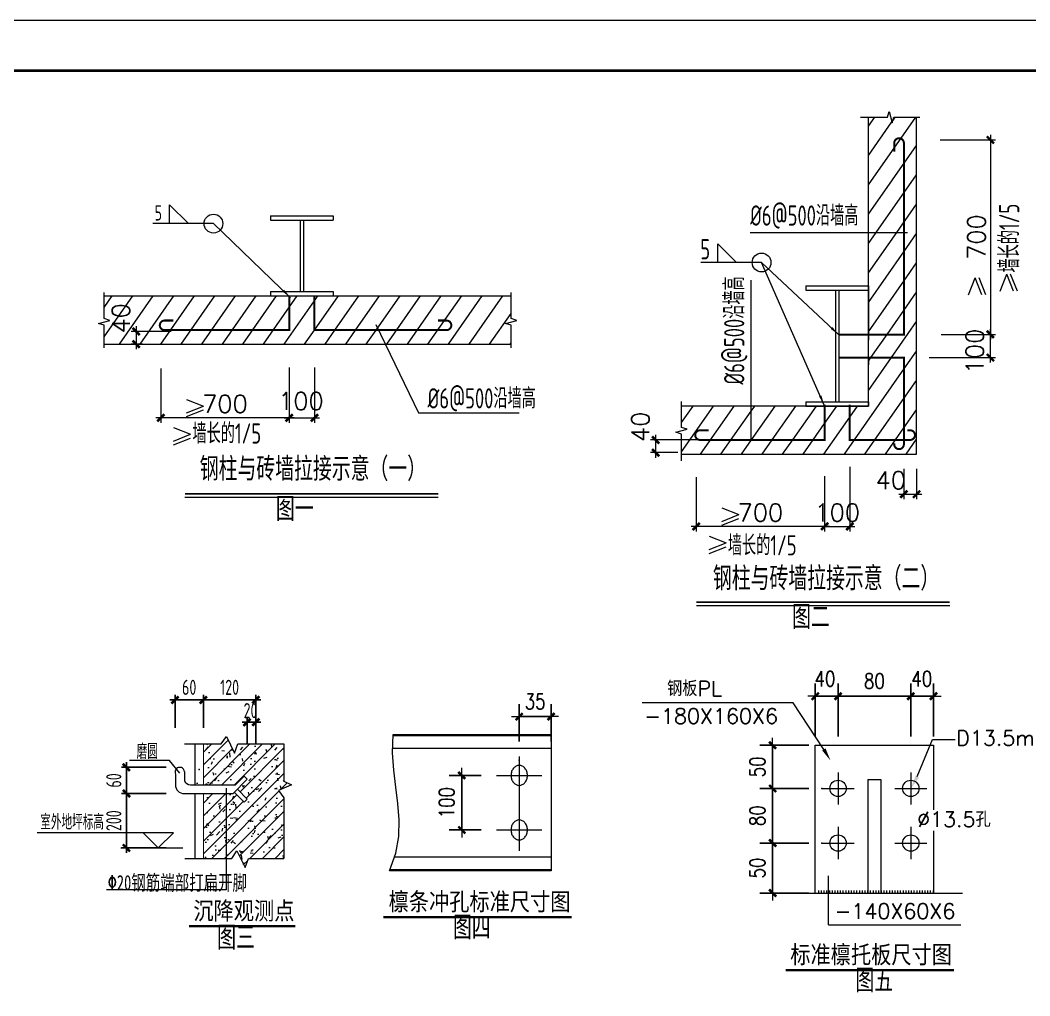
# Model space of a CAD drawing. Header units: millimetres. Extents: x 19781 to 898973, y -947928 to -267362.
# Drawn here: x 142373 to 162350, y -286666 to -267362 of the extents above; entities that cross this region are included whole.
import ezdxf
from ezdxf.enums import TextEntityAlignment as Align

# ---------------------------------------------------------------- set-up
doc = ezdxf.new("R2010")
doc.units = ezdxf.units.MM
doc.header["$LTSCALE"] = 100
doc.header["$PDSIZE"] = -5
doc.layers.get('0').update_dxf_attribs({"lineweight": 18})
for name, color, linetype, lineweight in [('25', 3, 'Continuous', 18), ('BORDER', 7, 'Continuous', 18), ('DIM', 3, 'Continuous', 18), ('HATCH', 254, 'Continuous', 18), ('JC', 7, 'Continuous', 18), ('PUB_DIM', 3, 'Continuous', 18), ('PUB_TEXT', 7, 'Continuous', 18), ('TEXT', 7, 'Continuous', 18), ('THICK', 6, 'Continuous', 18), ('THIN', 7, 'Continuous', 18), ('文字', 3, 'Continuous', 20), ('沉降观测-室外', 9, 'Continuous', 18)]:
    doc.layers.add(name, color=color, linetype=linetype, lineweight=lineweight)
doc.styles.add('10', font='txt.shx', dxfattribs={"width": 0.7, "bigfont": 'hztxt.shx'})
doc.styles.add('dim_font', font='simplex.shx', dxfattribs={"width": 0.8, "bigfont": 'gbcbig.shx'})
doc.styles.add('TSSD_Dimension', font='txt.shx', dxfattribs={"bigfont": 'hztxt.shx'})
doc.styles.add('TSSD_Norm', font='tssdeng.shx', dxfattribs={"bigfont": 'hztxt.shx'})
doc.styles.add('TSSD_REIN', font='tssdeng.shx', dxfattribs={"width": 0.7, "bigfont": 'hztxt.shx'})
doc.dimstyles.new('dimn', dxfattribs={"dimtxt": 300, "dimasz": 1, "dimexe": 250, "dimexo": 300, "dimgap": 150, "dimtad": 1, "dimdec": 0, "dimzin": 0, "dimdsep": 46, "dimtxsty": 'dim_font', "dimblk": '_CAXARROW', "dimcen": 1, "dimdle": 2, "dimclrt": 7, "dimadec": 1, "dimazin": 0, "dimtfac": 1, "dimtdec": 0, "dimtix": 1, "dimtmove": 2, "dimatfit": 3, "dimfxl": 1, "dimtolj": 1, "dimtzin": 0, "dimarcsym": 0})
doc.dimstyles.new('TSSD_100_100', dxfattribs={"dimtxt": 300, "dimasz": 100, "dimexe": 100, "dimexo": 250, "dimgap": 100, "dimtad": 1, "dimdec": 0, "dimzin": 0, "dimdsep": 46, "dimtxsty": 'TSSD_REIN', "dimblk": 'ARCHTICK', "dimcen": 0, "dimdle": 100, "dimclrt": 7, "dimadec": 0, "dimazin": 0, "dimtfac": 1, "dimtdec": 0, "dimtix": 1, "dimtmove": 2, "dimatfit": 3, "dimfxl": 1, "dimtolj": 1, "dimtzin": 0, "dimarcsym": 0})
pattern_1 = [(55, (0, 0), (-273.051, 191.192), [])]

# ---------------------------------------------------------------- blocks, each defined once
blk = doc.blocks.new('_DIMX')
blk.add_line((-150, 0), (150, 0))
blk.add_lwpolyline([(-70, -70, 50, 50, 0), (70, 70, 50, 50, 0)], format="xyseb")
blk = doc.blocks.new('*X1839')
at = {"layer": 'PUB_DIM', "color": 0, "lineweight": -2, "transparency": 16777216}
for p, q in [((151497, -282304), (150861, -282304)), ((151111, -283383), (151111, -282305)), ((151497, -283384), (150861, -283384))]:
    blk.add_line(p, q, dxfattribs=at)
for p, rotation in [((151111, -282304), 90), ((151111, -283384), 270)]:
    blk.add_blockref('_DIMX', p, dxfattribs=dict(at, rotation=rotation))
at = {"layer": 'PUB_DIM', "color": 7, "transparency": 16777216, "insert": (150811, -282844), "char_height": 300, "width": 1748.57, "attachment_point": 5, "rotation": 90, "style": 'dim_font'}
blk.add_mtext('100', dxfattribs=at)
blk = doc.blocks.new('_CAXARROW')
blk.add_hatch(color=0).paths.add_polyline_path([(0, 0), (-1, 0.125), (-1, -0.125)], flags=0)
blk = doc.blocks.new('*X1840')
at = {"layer": 'PUB_DIM', "color": 0, "lineweight": -2, "transparency": 16777216}
for p, q in [((152247, -281634), (152247, -280892)), ((152877, -281634), (152877, -280892)), ((152246, -281142), (152245, -281142)), ((152247, -281142), (152877, -281142)), ((152878, -281142), (152879, -281142))]:
    blk.add_line(p, q, dxfattribs=at)
blk.add_blockref('_DIMX', (152247, -281142), dxfattribs=at)
at = {"layer": 'PUB_DIM', "color": 0, "lineweight": -2, "transparency": 16777216, "rotation": 180}
blk.add_blockref('_DIMX', (152877, -281142), dxfattribs=at)
at = {"layer": 'PUB_DIM', "color": 7, "transparency": 16777216, "insert": (152562, -280842), "char_height": 300, "width": 1165.71, "attachment_point": 5, "style": 'dim_font'}
blk.add_mtext('35', dxfattribs=at)
blk = doc.blocks.new('*X1841')
at = {"layer": 'PUB_DIM', "color": 0, "lineweight": -2, "transparency": 16777216}
for p, q in [((159995, -281532), (159995, -280488)), ((160445, -281532), (160445, -280488)), ((159996, -280738), (160444, -280738))]:
    blk.add_line(p, q, dxfattribs=at)
at = {"layer": 'PUB_DIM', "color": 0, "lineweight": -2, "transparency": 16777216, "rotation": 180}
blk.add_blockref('_DIMX', (159995, -280738), dxfattribs=at)
at = {"layer": 'PUB_DIM', "color": 0, "lineweight": -2, "transparency": 16777216}
blk.add_blockref('_DIMX', (160445, -280738), dxfattribs=at)
at = {"layer": 'PUB_DIM', "color": 7, "transparency": 16777216, "insert": (160213, -280393), "char_height": 300, "width": 1165.71, "attachment_point": 5, "style": 'dim_font'}
blk.add_mtext('40', dxfattribs=at)
blk = doc.blocks.new('*X1842')
at = {"layer": 'PUB_DIM', "color": 0, "lineweight": -2, "transparency": 16777216}
for p, q in [((158555, -281532), (158555, -280488)), ((159995, -281532), (159995, -280488)), ((158556, -280738), (159994, -280738))]:
    blk.add_line(p, q, dxfattribs=at)
at = {"layer": 'PUB_DIM', "color": 0, "lineweight": -2, "transparency": 16777216, "rotation": 180}
blk.add_blockref('_DIMX', (158555, -280738), dxfattribs=at)
at = {"layer": 'PUB_DIM', "color": 0, "lineweight": -2, "transparency": 16777216}
blk.add_blockref('_DIMX', (159995, -280738), dxfattribs=at)
at = {"layer": 'PUB_DIM', "color": 7, "transparency": 16777216, "insert": (159275, -280438), "char_height": 300, "width": 1165.71, "attachment_point": 5, "style": 'dim_font'}
blk.add_mtext('80', dxfattribs=at)
blk = doc.blocks.new('*X1843')
at = {"layer": 'PUB_DIM', "color": 0, "lineweight": -2, "transparency": 16777216}
for p, q in [((158105, -281532), (158105, -280488)), ((158555, -281532), (158555, -280488)), ((158106, -280738), (158554, -280738))]:
    blk.add_line(p, q, dxfattribs=at)
at = {"layer": 'PUB_DIM', "color": 0, "lineweight": -2, "transparency": 16777216, "rotation": 180}
blk.add_blockref('_DIMX', (158105, -280738), dxfattribs=at)
at = {"layer": 'PUB_DIM', "color": 0, "lineweight": -2, "transparency": 16777216}
blk.add_blockref('_DIMX', (158555, -280738), dxfattribs=at)
at = {"layer": 'PUB_DIM', "color": 7, "transparency": 16777216, "insert": (158297, -280393), "char_height": 300, "width": 1165.71, "attachment_point": 5, "style": 'dim_font'}
blk.add_mtext('40', dxfattribs=at)
blk = doc.blocks.new('*X1844')
at = {"layer": 'PUB_DIM', "color": 0, "lineweight": -2, "transparency": 16777216}
for p, q in [((157979, -283643), (157011, -283643)), ((157261, -284632), (157261, -283644)), ((157979, -284633), (157011, -284633))]:
    blk.add_line(p, q, dxfattribs=at)
for p, rotation in [((157261, -283643), 90), ((157261, -284633), 270)]:
    blk.add_blockref('_DIMX', p, dxfattribs=dict(at, rotation=rotation))
at = {"layer": 'PUB_DIM', "color": 7, "transparency": 16777216, "insert": (156961, -284138), "char_height": 300, "width": 1165.71, "attachment_point": 5, "rotation": 90, "style": 'dim_font'}
blk.add_mtext('50', dxfattribs=at)
blk = doc.blocks.new('*X1845')
at = {"layer": 'PUB_DIM', "color": 0, "lineweight": -2, "transparency": 16777216}
for p, q in [((157979, -282563), (157011, -282563)), ((157261, -283642), (157261, -282564)), ((157979, -283643), (157011, -283643))]:
    blk.add_line(p, q, dxfattribs=at)
for p, rotation in [((157261, -282563), 90), ((157261, -283643), 270)]:
    blk.add_blockref('_DIMX', p, dxfattribs=dict(at, rotation=rotation))
at = {"layer": 'PUB_DIM', "color": 7, "transparency": 16777216, "insert": (156961, -283103), "char_height": 300, "width": 1165.71, "attachment_point": 5, "rotation": 90, "style": 'dim_font'}
blk.add_mtext('80', dxfattribs=at)
blk = doc.blocks.new('*X1846')
at = {"layer": 'PUB_DIM', "color": 0, "lineweight": -2, "transparency": 16777216}
for p, q in [((157979, -281709), (157011, -281709)), ((157261, -282562), (157261, -281710)), ((157979, -282563), (157011, -282563))]:
    blk.add_line(p, q, dxfattribs=at)
for p, rotation in [((157261, -281709), 90), ((157261, -282563), 270)]:
    blk.add_blockref('_DIMX', p, dxfattribs=dict(at, rotation=rotation))
at = {"layer": 'PUB_DIM', "color": 7, "transparency": 16777216, "insert": (156961, -282136), "char_height": 300, "width": 1165.71, "attachment_point": 5, "rotation": 90, "style": 'dim_font'}
blk.add_mtext('50', dxfattribs=at)
blk = doc.blocks.new('_ArchTick_0')
at = {"color": 0, "linetype": 'ByBlock'}
blk.add_lwpolyline([(-0.71, -0.71, 0.5, 0.5, 0), (0.71, 0.71, 0.5, 0.5, 0)], format="xyseb", dxfattribs=at)
blk = doc.blocks.new('*X1848')
at = {"layer": 'DIM', "color": 0, "lineweight": -2, "ltscale": 100, "transparency": 16777216}
for p, q in [((1432, 2246), (642, 2246)), ((742, 2346), (742, 1894)), ((869, 1994), (642, 1994))]:
    blk.add_line(p, q, dxfattribs=at)
at = {"layer": 'DIM', "color": 0, "lineweight": -2, "ltscale": 100, "transparency": 16777216, "xscale": 100, "yscale": 100, "zscale": 100}
for p, rotation in [((742, 2246), 90), ((742, 1994), 270)]:
    blk.add_blockref('_ArchTick_0', p, dxfattribs=dict(at, rotation=rotation))
at = {"layer": 'DIM', "color": 7, "ltscale": 100, "transparency": 16777216, "insert": (440, 2505), "char_height": 350, "width": 1700, "attachment_point": 5, "rotation": 90, "style": 'TSSD_Dimension'}
blk.add_mtext('40', dxfattribs=at)
blk = doc.blocks.new('_ARCHTICK')
at = {"color": 0, "linetype": 'ByBlock', "const_width": 0.5}
blk.add_lwpolyline([(-0.5, -0.5), (0.5, 0.5)], dxfattribs=at)
blk = doc.blocks.new('*X1849')
at = {"layer": '文字', "color": 0, "lineweight": -2, "ltscale": 100, "transparency": 16777216}
for p, q in [((1230, 1511), (1230, 434)), ((3771, 1529), (3771, 434)), ((3871, 534), (1130, 534))]:
    blk.add_line(p, q, dxfattribs=at)
at = {"layer": '文字', "color": 0, "lineweight": -2, "ltscale": 100, "transparency": 16777216, "xscale": 100, "yscale": 100, "zscale": 100, "rotation": 180}
blk.add_blockref('_ArchTick_0', (1230, 534), dxfattribs=at)
at = {"layer": '文字', "color": 0, "lineweight": -2, "ltscale": 100, "transparency": 16777216, "xscale": 100, "yscale": 100, "zscale": 100}
blk.add_blockref('_ArchTick_0', (3771, 534), dxfattribs=at)
at = {"layer": '文字', "color": 7, "ltscale": 100, "transparency": 16777216, "insert": (2500, 809), "char_height": 350, "width": 2700, "attachment_point": 5, "style": 'TSSD_Dimension'}
blk.add_mtext('700', dxfattribs=at)
blk = doc.blocks.new('*X1850')
at = {"layer": '文字', "color": 0, "lineweight": -2, "ltscale": 100, "transparency": 16777216}
for p, q in [((3771, 1529), (3771, 434)), ((4270, 1529), (4270, 434)), ((3671, 534), (4370, 534))]:
    blk.add_line(p, q, dxfattribs=at)
at = {"layer": '文字', "color": 0, "lineweight": -2, "ltscale": 100, "transparency": 16777216, "xscale": 100, "yscale": 100, "zscale": 100, "rotation": 180}
blk.add_blockref('_ArchTick_0', (3771, 534), dxfattribs=at)
at = {"layer": '文字', "color": 0, "lineweight": -2, "ltscale": 100, "transparency": 16777216, "xscale": 100, "yscale": 100, "zscale": 100}
blk.add_blockref('_ArchTick_0', (4270, 534), dxfattribs=at)
at = {"layer": '文字', "color": 7, "ltscale": 100, "transparency": 16777216, "insert": (4004, 865), "char_height": 350, "width": 2550, "attachment_point": 5, "style": 'TSSD_Dimension'}
blk.add_mtext('100', dxfattribs=at)
blk = doc.blocks.new('*X1851')
at = {"layer": 'JC', "linetype": 'Continuous'}
blk.add_hatch(color=0, dxfattribs=at).paths.add_polyline_path([(1527, -1465), (1366, -1345), (1400, -1309)], flags=0)
at = {"layer": 'JC', "color": 0, "linetype": 'Continuous'}
blk.add_line((1527, -1465), (0, 0), dxfattribs=at)
at = {"layer": 'JC', "color": 7}
blk.add_line((0, 0), (0, 0), dxfattribs=at)
blk = doc.blocks.new('*X1853')
at = {"layer": 'DIM', "color": 0, "lineweight": -2, "ltscale": 100, "transparency": 16777216}
for p, q in [((6066, 8221), (7162, 8221)), ((7062, 8321), (7062, 4271)), ((6085, 4371), (7162, 4371))]:
    blk.add_line(p, q, dxfattribs=at)
at = {"layer": 'DIM', "color": 0, "lineweight": -2, "ltscale": 100, "transparency": 16777216, "xscale": 100, "yscale": 100, "zscale": 100}
for p, rotation in [((7062, 8221), 90), ((7062, 4371), 270)]:
    blk.add_blockref('_ArchTick_0', p, dxfattribs=dict(at, rotation=rotation))
at = {"layer": 'DIM', "color": 7, "ltscale": 100, "transparency": 16777216, "insert": (6787, 6296), "char_height": 350, "width": 2700, "attachment_point": 5, "rotation": 90, "style": 'TSSD_Dimension'}
blk.add_mtext('700', dxfattribs=at)
blk = doc.blocks.new('*X1854')
at = {"layer": 'DIM', "color": 0, "lineweight": -2, "ltscale": 100, "transparency": 16777216}
for p, q in [((5350, 1707), (5350, 1108)), ((5602, 1707), (5602, 1108)), ((5250, 1208), (5702, 1208))]:
    blk.add_line(p, q, dxfattribs=at)
at = {"layer": 'DIM', "color": 0, "lineweight": -2, "ltscale": 100, "transparency": 16777216, "xscale": 100, "yscale": 100, "zscale": 100, "rotation": 180}
blk.add_blockref('_ArchTick_0', (5350, 1208), dxfattribs=at)
at = {"layer": 'DIM', "color": 0, "lineweight": -2, "ltscale": 100, "transparency": 16777216, "xscale": 100, "yscale": 100, "zscale": 100}
blk.add_blockref('_ArchTick_0', (5602, 1208), dxfattribs=at)
at = {"layer": 'DIM', "color": 7, "ltscale": 100, "transparency": 16777216, "insert": (5091, 1485), "char_height": 350, "width": 1700, "attachment_point": 5, "style": 'TSSD_Dimension'}
blk.add_mtext('40', dxfattribs=at)
blk = doc.blocks.new('*X1855')
at = {"layer": 'DIM', "color": 0, "lineweight": -2, "ltscale": 100, "transparency": 16777216}
for p, q in [((1442, 2282), (336, 2282)), ((436, 2382), (436, 1930)), ((879, 2030), (336, 2030))]:
    blk.add_line(p, q, dxfattribs=at)
at = {"layer": 'DIM', "color": 0, "lineweight": -2, "ltscale": 100, "transparency": 16777216, "xscale": 100, "yscale": 100, "zscale": 100}
for p, rotation in [((436, 2282), 90), ((436, 2030), 270)]:
    blk.add_blockref('_ArchTick_0', p, dxfattribs=dict(at, rotation=rotation))
at = {"layer": 'DIM', "color": 7, "ltscale": 100, "transparency": 16777216, "insert": (135, 2541), "char_height": 350, "width": 1700, "attachment_point": 5, "rotation": 90, "style": 'TSSD_Dimension'}
blk.add_mtext('40', dxfattribs=at)
blk = doc.blocks.new('*X1856')
at = {"layer": '文字', "color": 0, "lineweight": -2, "ltscale": 100, "transparency": 16777216}
for p, q in [((1240, 1547), (1240, 470)), ((3781, 1565), (3781, 470)), ((3881, 570), (1140, 570))]:
    blk.add_line(p, q, dxfattribs=at)
at = {"layer": '文字', "color": 0, "lineweight": -2, "ltscale": 100, "transparency": 16777216, "xscale": 100, "yscale": 100, "zscale": 100, "rotation": 180}
blk.add_blockref('_ArchTick_0', (1240, 570), dxfattribs=at)
at = {"layer": '文字', "color": 0, "lineweight": -2, "ltscale": 100, "transparency": 16777216, "xscale": 100, "yscale": 100, "zscale": 100}
blk.add_blockref('_ArchTick_0', (3781, 570), dxfattribs=at)
at = {"layer": '文字', "color": 7, "ltscale": 100, "transparency": 16777216, "insert": (2510, 845), "char_height": 350, "width": 2700, "attachment_point": 5, "style": 'TSSD_Dimension'}
blk.add_mtext('700', dxfattribs=at)
blk = doc.blocks.new('*X1857')
at = {"layer": 'DIM', "color": 0, "lineweight": -2, "ltscale": 100, "transparency": 16777216}
for p, q in [((4280, 1749), (4280, 470)), ((3781, 1255), (3781, 470)), ((3781, 570), (3681, 570)), ((3781, 570), (4280, 570)), ((4280, 570), (4380, 570))]:
    blk.add_line(p, q, dxfattribs=at)
at = {"layer": 'DIM', "color": 0, "lineweight": -2, "ltscale": 100, "transparency": 16777216, "xscale": 100, "yscale": 100, "zscale": 100}
blk.add_blockref('_ArchTick_0', (3781, 570), dxfattribs=at)
at = {"layer": 'DIM', "color": 0, "lineweight": -2, "ltscale": 100, "transparency": 16777216, "xscale": 100, "yscale": 100, "zscale": 100, "rotation": 180}
blk.add_blockref('_ArchTick_0', (4280, 570), dxfattribs=at)
at = {"layer": 'DIM', "color": 7, "ltscale": 100, "transparency": 16777216, "insert": (4031, 845), "char_height": 350, "width": 2550, "attachment_point": 5, "style": 'TSSD_Dimension'}
blk.add_mtext('100', dxfattribs=at)
blk = doc.blocks.new('*X1858')
at = {"layer": 'DIM', "color": 0, "lineweight": -2, "ltscale": 100, "transparency": 16777216}
for p, q in [((7062, 3812), (7062, 4471)), ((6395, 4371), (7162, 4371)), ((5852, 3912), (7162, 3912))]:
    blk.add_line(p, q, dxfattribs=at)
at = {"layer": 'DIM', "color": 0, "lineweight": -2, "ltscale": 100, "transparency": 16777216, "xscale": 100, "yscale": 100, "zscale": 100}
for p, rotation in [((7062, 4371), 90), ((7062, 3912), 270)]:
    blk.add_blockref('_ArchTick_0', p, dxfattribs=dict(at, rotation=rotation))
at = {"layer": 'DIM', "color": 7, "ltscale": 100, "transparency": 16777216, "insert": (6752, 4034), "char_height": 350, "width": 2550, "attachment_point": 5, "rotation": 90, "style": 'TSSD_Dimension'}
blk.add_mtext('100', dxfattribs=at)
blk = doc.blocks.new('*X1859')
at = {"layer": 'JC', "linetype": 'Continuous'}
blk.add_hatch(color=0, dxfattribs=at).paths.add_polyline_path([(1529, -1431), (1366, -1313), (1400, -1276)], flags=0)
at = {"layer": 'JC', "color": 0, "linetype": 'Continuous'}
blk.add_line((1529, -1431), (0, 0), dxfattribs=at)
at = {"layer": 'JC', "color": 7}
blk.add_line((0, 0), (0, 0), dxfattribs=at)
blk = doc.blocks.new('*X1860')
at = {"layer": 'JC', "linetype": 'Continuous'}
blk.add_hatch(color=0, dxfattribs=at).paths.add_polyline_path([(1241, -2824), (1138, -2651), (1184, -2631)], flags=0)
at = {"layer": 'JC', "color": 0, "linetype": 'Continuous'}
blk.add_line((1241, -2824), (0, 0), dxfattribs=at)
at = {"layer": 'JC', "color": 7}
blk.add_line((0, 0), (0, 0), dxfattribs=at)
blk = doc.blocks.new('*X1861')
at = {"layer": 'DIM', "color": 0, "lineweight": -2, "ltscale": 100, "transparency": 16777216}
for p, q in [((145898, -280812), (147135, -280812)), ((145998, -281365), (145998, -280712)), ((147035, -281365), (147035, -280712))]:
    blk.add_line(p, q, dxfattribs=at)
at = {"layer": 'DIM', "color": 0, "lineweight": -2, "ltscale": 100, "transparency": 16777216, "xscale": 100, "yscale": 100, "zscale": 100, "rotation": 180}
blk.add_blockref('_ArchTick_0', (145998, -280812), dxfattribs=at)
at = {"layer": 'DIM', "color": 0, "lineweight": -2, "ltscale": 100, "transparency": 16777216, "xscale": 100, "yscale": 100, "zscale": 100}
blk.add_blockref('_ArchTick_0', (147035, -280812), dxfattribs=at)
at = {"layer": 'DIM', "color": 7, "ltscale": 100, "transparency": 16777216, "insert": (146516, -280562), "char_height": 300, "width": 1530, "attachment_point": 5, "style": 'TSSD_REIN'}
blk.add_mtext('120', dxfattribs=at)
blk = doc.blocks.new('*X1862')
at = {"layer": 'DIM', "color": 0, "lineweight": -2, "ltscale": 100, "transparency": 16777216}
for p, q in [((145262, -282663), (144375, -282663)), ((144475, -283839), (144475, -282563)), ((145262, -283739), (144375, -283739))]:
    blk.add_line(p, q, dxfattribs=at)
at = {"layer": 'DIM', "color": 0, "lineweight": -2, "ltscale": 100, "transparency": 16777216, "xscale": 100, "yscale": 100, "zscale": 100}
for p, rotation in [((144475, -282663), 90), ((144475, -283739), 270)]:
    blk.add_blockref('_ArchTick_0', p, dxfattribs=dict(at, rotation=rotation))
at = {"layer": 'DIM', "color": 7, "ltscale": 100, "transparency": 16777216, "insert": (144225, -283201), "char_height": 300, "width": 1620, "attachment_point": 5, "rotation": 90, "style": 'TSSD_REIN'}
blk.add_mtext('200', dxfattribs=at)
blk = doc.blocks.new('*X1863')
at = {"layer": 'DIM', "color": 0, "lineweight": -2, "ltscale": 100, "transparency": 16777216}
for p, q in [((144475, -282763), (144475, -282045)), ((145262, -282145), (144375, -282145)), ((145262, -282663), (144375, -282663))]:
    blk.add_line(p, q, dxfattribs=at)
at = {"layer": 'DIM', "color": 0, "lineweight": -2, "ltscale": 100, "transparency": 16777216, "xscale": 100, "yscale": 100, "zscale": 100}
for p, rotation in [((144475, -282145), 90), ((144475, -282663), 270)]:
    blk.add_blockref('_ArchTick_0', p, dxfattribs=dict(at, rotation=rotation))
at = {"layer": 'DIM', "color": 7, "ltscale": 100, "transparency": 16777216, "insert": (144225, -282404), "char_height": 300, "width": 990, "attachment_point": 5, "rotation": 90, "style": 'TSSD_REIN'}
blk.add_mtext('60', dxfattribs=at)
blk = doc.blocks.new('*X1864')
at = {"layer": 'DIM', "color": 0, "lineweight": -2, "ltscale": 100, "transparency": 16777216}
for p, q in [((146862, -281253), (146762, -281253)), ((146862, -281675), (146862, -281153)), ((146862, -281253), (147035, -281253)), ((147035, -281675), (147035, -281153)), ((147035, -281253), (147135, -281253))]:
    blk.add_line(p, q, dxfattribs=at)
at = {"layer": 'DIM', "color": 0, "lineweight": -2, "ltscale": 100, "transparency": 16777216, "xscale": 100, "yscale": 100, "zscale": 100}
blk.add_blockref('_ArchTick_0', (146862, -281253), dxfattribs=at)
at = {"layer": 'DIM', "color": 0, "lineweight": -2, "ltscale": 100, "transparency": 16777216, "xscale": 100, "yscale": 100, "zscale": 100, "rotation": 180}
blk.add_blockref('_ArchTick_0', (147035, -281253), dxfattribs=at)
at = {"layer": 'DIM', "color": 7, "ltscale": 100, "transparency": 16777216, "insert": (146930, -281023), "char_height": 300, "width": 1020, "attachment_point": 5, "style": 'TSSD_REIN'}
blk.add_mtext('20', dxfattribs=at)
blk = doc.blocks.new('*X1865')
at = {"layer": 'DIM', "color": 0, "lineweight": -2, "ltscale": 100, "transparency": 16777216}
for p, q in [((145337, -280812), (146098, -280812)), ((145437, -281365), (145437, -280712)), ((145998, -281365), (145998, -280712))]:
    blk.add_line(p, q, dxfattribs=at)
at = {"layer": 'DIM', "color": 0, "lineweight": -2, "ltscale": 100, "transparency": 16777216, "xscale": 100, "yscale": 100, "zscale": 100, "rotation": 180}
blk.add_blockref('_ArchTick_0', (145437, -280812), dxfattribs=at)
at = {"layer": 'DIM', "color": 0, "lineweight": -2, "ltscale": 100, "transparency": 16777216, "xscale": 100, "yscale": 100, "zscale": 100}
blk.add_blockref('_ArchTick_0', (145998, -280812), dxfattribs=at)
at = {"layer": 'DIM', "color": 7, "ltscale": 100, "transparency": 16777216, "insert": (145717, -280562), "char_height": 300, "width": 990, "attachment_point": 5, "style": 'TSSD_REIN'}
blk.add_mtext('60', dxfattribs=at)
blk = doc.blocks.new('A$C2A197A0C')
at = {"layer": 'HATCH', "ltscale": 100}
h = blk.add_hatch(dxfattribs=at)
h.set_pattern_fill('METAL', color=256, style=0, pattern_type=0)
h.set_pattern_definition(pattern_1)
h.paths.add_polyline_path([(3401.4, 2947), (110, 2947), (110, 2498.1), (220, 2463.1), (0, 2403.1), (110, 2368.1), (110, 1993.6), (5674.7, 1993.6), (5541.6, 2271.1), (4269.6, 2271.1), (4269.6, 2947)], flags=0)
h = blk.add_hatch(dxfattribs=at)
h.set_pattern_fill('METAL', color=256, style=0, pattern_type=0)
h.set_pattern_definition(pattern_1)
h.paths.add_polyline_path([(8164, 2947), (4269.6, 2947), (4269.6, 2271.1), (5541.6, 2271.1), (5674.7, 1993.6), (8164, 1993.6), (8164, 2368.1), (8054, 2403.1), (8274, 2463.1), (8164, 2498.1)], flags=0)
at = {"layer": '25'}
for p, q in [((3401.4, 4535.1), (4641.4, 4535.1)), ((3401.4, 4535.1), (3401.4, 4448.3)), ((3401.4, 4448.3), (4641.4, 4448.3)), ((3987.3, 4448.3), (3987.3, 3033.8)), ((4055.5, 4448.3), (4055.5, 3033.8)), ((4641.4, 4535.1), (4641.4, 4448.3)), ((3401.4, 3033.8), (4641.4, 3033.8)), ((3401.4, 3033.8), (3401.4, 2947)), ((4641.4, 3033.8), (4641.4, 2947)), ((3401.4, 2947), (4641.4, 2947))]:
    blk.add_line(p, q, dxfattribs=at)
at = {"layer": 'DIM'}
blk.add_line((1484, 75.8), (1820.7, 209), dxfattribs=at)
at = {"layer": 'JC'}
for p, q in [((1776, 4378.1), (1404, 4750.1)), ((1404, 4378.1), (1404, 4750.1)), ((2272.1, 4378.1), (1069.1, 4378.1)), ((110, 2947), (8164, 2947)), ((5488.5, 2381.8), (6327.7, 632)), ((110, 1993.6), (8164, 1993.6)), ((1736.1, 900.1), (2072.8, 766.9)), ((1736.1, 633.8), (2072.8, 766.9)), ((1736.1, 558), (2072.8, 691.1)), ((6327.7, 632), (8320, 632)), ((1484, 342.1), (1820.7, 209)), ((1484, 0), (1820.7, 133.2))]:
    blk.add_line(p, q, dxfattribs=at)
for points in [[(3771, 2949.1, 40, 40, 0), (3771, 2271.1, 40, 40, 0), (1305.2, 2271.1, 40, 40, -1), (1305.2, 2461.3, 40, 40, 0), (1475.8, 2461.3, 40, 40, 0)], [(4269.6, 2947, 40, 40, 0), (4269.6, 2271.1, 40, 40, 0), (6884.2, 2271.1, 40, 40, 1), (6884.2, 2461.3, 40, 40, 0), (6713.7, 2461.3, 40, 40, 0)]]:
    blk.add_lwpolyline(points, format="xyseb", dxfattribs=at)
blk.add_circle((2272.1, 4378.1), 186, dxfattribs=at)
at = {"layer": 'TEXT'}
for points in [[(110, 1923.1), (110, 2368.1), (0, 2403.1), (220, 2463.1), (110, 2498.1), (110, 3012.9)], [(8164, 1923.1), (8164, 2368.1), (8054, 2403.1), (8274, 2463.1), (8164, 2498.1), (8164, 3012.9)]]:
    blk.add_lwpolyline(points, dxfattribs=at)
at = {"layer": 'JC'}
blk.add_blockref('*X1851', (2272.1, 4378.1), dxfattribs=at)
at = {"layer": '文字', "style": 'TSSD_REIN', "width": 0.7}
blk.add_text('5', height=300, dxfattribs=at).set_placement((1254, 4440.1), align=Align.RIGHT)
for s, p in [('%%C6@500沿墙高', (6511, 720.6)), ('墙长的1/5', (1856.1, 25.4))]:
    blk.add_text(s, height=400, dxfattribs=at).set_placement(p)
at = {"layer": 'DIM'}
dim = blk.add_linear_dim(base=(741.7, 1993.6), p1=(1682.2, 2245.8), p2=(1118.6, 1993.6), angle=90, text='40', dimstyle='TSSD_100_100', override={"dimsah": 1}, dxfattribs=at)
dim.commit()
dim.dimension.update_dxf_attribs({"geometry": '*X1848', "text_midpoint": (440.2, 2504.8), "dimtype": 160})
at = {"layer": '文字'}
for base, p2, text, picture, middle in [((1229.6, 533.5), (1229.6, 1760.7), '700', '*X1849', (2500.3, 808.5)), ((4269.6, 533.5), (4269.6, 1779.1), '100', '*X1850', (4004.2, 864.5))]:
    dim = blk.add_linear_dim(base=base, p1=(3771, 1779.1), p2=p2, text=text, dimstyle='TSSD_100_100', override={"dimsah": 1}, dxfattribs=at)
    dim.commit()
    dim.dimension.update_dxf_attribs({"geometry": picture, "text_midpoint": middle, "dimtype": 160})
blk = doc.blocks.new('A$C34623EFF')
at = {"layer": 'HATCH', "ltscale": 100}
h = blk.add_hatch(dxfattribs=at)
h.set_pattern_fill('METAL', color=256, style=0, pattern_type=0)
h.set_pattern_definition(pattern_1)
h.paths.add_polyline_path([(5601.8, 8670.7), (5153.1, 8670.7), (5118.1, 8560.7), (5058.1, 8780.7), (5023.1, 8670.7), (4648.4, 8670.7), (4648.4, 6387.3), (5349.6, 6387.3), (5349.6, 4367.5), (4648.4, 4367.5), (4648.4, 4257.8), (4648.4, 3912.2), (5349.6, 3912.2), (5349.6, 2282), (4279.8, 2282), (4279.8, 2952.2), (3781.2, 2952.2), (3781.2, 2282), (2328.2, 2282), (2328.2, 2952.2), (948.2, 2952.2), (948.2, 2529.2), (1058.2, 2494.2), (838.2, 2434.2), (948.2, 2399.2), (948.2, 1998.9), (5601.8, 1998.9)], flags=0)
h = blk.add_hatch(dxfattribs=at)
h.set_pattern_fill('METAL', color=256, style=0, pattern_type=0)
h.set_pattern_definition(pattern_1)
h.paths.add_polyline_path([(5349.6, 6387.3), (4648.4, 6387.3), (4648.4, 4367.5), (5349.6, 4367.5)], flags=0)
h = blk.add_hatch(dxfattribs=at)
h.set_pattern_fill('METAL', color=256, style=0, pattern_type=0)
h.set_pattern_definition(pattern_1)
h.paths.add_polyline_path([(5349.6, 3912.2), (4648.4, 3912.2), (4648.4, 2952.2), (4279.8, 2952.2), (4279.8, 2282), (5349.6, 2282)], flags=0)
h = blk.add_hatch(dxfattribs=at)
h.set_pattern_fill('METAL', color=256, style=0, pattern_type=0)
h.set_pattern_definition(pattern_1)
h.paths.add_polyline_path([(3781.2, 2952.2), (2328.2, 2952.2), (2328.2, 2282), (3781.2, 2282)], flags=0)
at = {"layer": '25'}
for p, q in [((3408.4, 5333), (4648.4, 5333)), ((3408.4, 5333), (3408.4, 5246.2)), ((3408.4, 5246.2), (4648.4, 5246.2)), ((3994.3, 5246.2), (3994.3, 3039)), ((4062.5, 5246.2), (4062.5, 3039)), ((4648.4, 5333), (4648.4, 5246.2)), ((4648.4, 5333), (4648.4, 4257.8)), ((4648.4, 3856.4), (4648.4, 3769.6)), ((3408.4, 3039), (4648.4, 3039)), ((3408.4, 3039), (3408.4, 2952.2)), ((4648.4, 3039), (4648.4, 2952.2)), ((3408.4, 2952.2), (4648.4, 2952.2))]:
    blk.add_line(p, q, dxfattribs=at)
at = {"layer": 'DIM'}
for p, q in [((1494.2, 378.3), (1830.9, 245.1)), ((1494.2, 112), (1830.9, 245.1)), ((1494.2, 36.2), (1830.9, 169.3))]:
    blk.add_line(p, q, dxfattribs=at)
at = {"layer": 'JC'}
for p, q in [((4648.4, 2952.2), (4648.4, 8670.7)), ((5601.8, 1998.9), (5601.8, 8670.7)), ((2306.6, 6387.3), (5420, 6387.3)), ((2037.2, 5793.6), (1665.2, 6165.6)), ((1665.2, 5793.6), (1665.2, 6165.6)), ((2533.3, 5793.6), (1330.3, 5793.6)), ((2328.2, 2282), (2328.2, 5440.8)), ((6629.5, 5151.1), (6762.7, 5487.7)), ((6895.9, 5151.1), (6762.7, 5487.7)), ((6971.7, 5151.1), (6838.5, 5487.7)), ((7253.3, 5224.4), (7386.4, 5561)), ((7519.6, 5224.4), (7386.4, 5561)), ((7595.4, 5224.4), (7462.2, 5561)), ((4648.4, 2952.2), (948.2, 2952.2)), ((948.2, 1998.9), (5601.8, 1998.9)), ((1746.3, 936.2), (2082.9, 803.1)), ((1746.3, 669.9), (2082.9, 803.1)), ((1746.3, 594.1), (2082.9, 727.3))]:
    blk.add_line(p, q, dxfattribs=at)
for points in [[(5159.3, 7986.6, 40, 40, 0), (5159.3, 8157.1, 40, 40, -1), (5349.6, 8157.1, 40, 40, 0), (5349.6, 4367.5, 40, 40, 0), (4062.5, 4367.5, 40, 40, 0)], [(4062.5, 3912.2, 40, 40, 0), (5349.6, 3912.2, 40, 40, 0), (5349.6, 2195.1, 40, 40, -1), (5159.3, 2195.1, 40, 40, 0), (5159.3, 2215.4, 40, 40, 0)], [(3781.2, 2983.2, 40, 40, 0), (3781.2, 2282, 40, 40, 0), (1315.4, 2282, 40, 40, -1), (1315.4, 2472.2, 40, 40, 0), (1485.9, 2472.2, 40, 40, 0)], [(4279.8, 2983.2, 40, 40, 0), (4279.8, 2282, 40, 40, 0), (5474.3, 2282, 40, 40, 1), (5474.3, 2472.2, 40, 40, 0), (5421.2, 2472.2, 40, 40, 0)]]:
    blk.add_lwpolyline(points, format="xyseb", dxfattribs=at)
blk.add_circle((2533.3, 5793.6), 186, dxfattribs=at)
at = {"layer": 'TEXT'}
for points in [[(4494.4, 8670.7), (5023.1, 8670.7), (5058.1, 8780.7), (5118.1, 8560.7), (5153.1, 8670.7), (5667.9, 8670.7)], [(948.2, 1870.6), (948.2, 2399.2), (838.2, 2434.2), (1058.2, 2494.2), (948.2, 2529.2), (948.2, 3044.1)]]:
    blk.add_lwpolyline(points, dxfattribs=at)
at = {"layer": 'JC'}
for name in ['*X1859', '*X1860']:
    blk.add_blockref(name, (2533.3, 5793.6), dxfattribs=at)
at = {"layer": '文字', "style": 'TSSD_REIN', "width": 0.7}
for s, p in [('%%C6@500沿墙高', (2307.4, 6522.9)), ('墙长的1/5', (1866.3, -3.2))]:
    blk.add_text(s, height=400, dxfattribs=at).set_placement(p)
for s, p in [('墙长的1/5', (7634.7, 5596.4)), ('%%C6@500沿墙高', (2192.6, 3377.3))]:
    blk.add_text(s, height=400, rotation=90, dxfattribs=at).set_placement(p)
blk.add_text('5', height=400, dxfattribs=at).set_placement((1515.2, 5855.6), align=Align.RIGHT)
at = {"layer": 'DIM'}
for base, p1, p2, angle, text, picture, middle in [((7061.9, 4371), (5816.3, 8220.8), (5834.7, 4371), 90, '700', '*X1853', (6786.9, 6295.9)), ((7061.9, 4371), (5601.8, 3912.2), (6144.7, 4371), 90, '100', '*X1858', (6751.9, 4033.7)), ((436.1, 2029.7), (1692.3, 2282), (1128.8, 2029.7), 90, '40', '*X1855', (134.6, 2541)), ((5601.8, 1207.5), (5349.6, 1957), (5601.8, 1957), 180, '40', '*X1854', (5090.6, 1485))]:
    dim = blk.add_linear_dim(base=base, p1=p1, p2=p2, angle=angle, text=text, dimstyle='TSSD_100_100', override={"dimsah": 1}, dxfattribs=at)
    dim.commit()
    dim.dimension.update_dxf_attribs({"geometry": picture, "text_midpoint": middle, "dimtype": 160})
dim = blk.add_linear_dim(base=(4279.8, 569.7), p1=(3781.2, 1505.2), p2=(4279.8, 1998.9), text='100', dimstyle='TSSD_100_100', override={"dimsah": 1}, dxfattribs=at)
dim.commit()
dim.dimension.update_dxf_attribs({"geometry": '*X1857', "text_midpoint": (4030.5, 844.7), "dimtype": 160})
at = {"layer": '文字'}
dim = blk.add_linear_dim(base=(1239.7, 569.7), p1=(3781.2, 1815.2), p2=(1239.7, 1796.8), text='700', dimstyle='TSSD_100_100', override={"dimsah": 1}, dxfattribs=at)
dim.commit()
dim.dimension.update_dxf_attribs({"geometry": '*X1856', "text_midpoint": (2510.5, 844.7), "dimtype": 160})

msp = doc.modelspace()

# ---------------------------------------------------------------- hatches: boundary and pattern name
h = msp.add_hatch()
h.set_pattern_fill('AN31C', color=256, style=0, pattern_type=0)
h.set_pattern_definition([(45, (0, 0), (-125.68902, 125.68902), []), (50, (0, 0), (-165.61935, 618.0998), [66.6567, -733.2234]), (355, (0, 0), (237.529, 636.9451), [53.3253, -586.5787]), (100.4514, (53.1, -4.65), (-698.9323, 388.9753), [56.6494, -623.144]), (46.1842, (0, 177.75), (-186.1774, 941.627), [99.985, -1099.835]), (96.6356, (79, 165.5), (-1007.2453, 651.9394), [84.9742, -934.7158]), (351.1842, (0, 177.8), (830.686, 865.7533), [79.988, -879.868]), (21, (88.9, 133.3), (154.8068, 620.8961), [66.6567, -733.2234]), (326, (88.9, 133.3), (516.5446, 441.9284), [53.3253, -586.5787]), (71.4514, (133.1, 103.5), (-422.721, 679.0545), [56.6494, -623.144]), (37.5, (0, 0), (10.80714, 295.86127), [0.01, -579.46864, 0.01, -595.46624, 0.01, -588.80057]), (7.5, (0, 0), (233.80452, 350.5356), [0.01, -339.50463, 0.01, -566.1373, 0.01, -224.4108]), (327.5, (-198.2, 0), (474.43767, -20.04577), [0.01, -222.1889, 0.01, -693.22935, 0.01, -919.86203]), (317.5, (-287.07, 0), (518.30996, 88.96886), [0.01, -288.84556, 0.01, -460.3754, 0.01, -653.23535])])
h.paths.add_polyline_path([(146801.32, -282835.28), (146609.15, -282638.62), (146585.13, -282663.2), (146447.56, -282663.2), (146447.56, -283946.1), (146562.29, -283946.1), (146662.57, -283795.73), (146823.44, -284127.96), (146889.97, -283946.1), (147577.18, -283946.1), (147592.04, -283931.23), (147592.04, -282750.77), (147485.06, -282602.12), (147743.56, -282488.22), (147592.04, -282419.38), (147592.04, -281682.96), (146679.17, -281682.96), (146612.64, -281864.83), (146451.76, -281532.6), (146351.49, -281682.96), (145998.1, -281682.96), (145998.1, -282490.43), (146633.18, -282490.43), (146801.32, -282318.35), (146861.97, -282379.89), (146669.54, -282576.82), (146861.97, -282773.74)], flags=0)
h.paths.add_polyline_path([(145998.1, -283946.1), (146447.56, -283946.1), (146447.56, -282663.2), (145998.1, -282663.2)], flags=0)
for points in [[(158307.52, -281769.34), (158405.85, -282010.58), (158242.56, -281812.94)], [(160156.92, -282351.07), (159995.1, -282562.96), (160091.6, -282308.01)]]:
    msp.add_hatch(color=256).paths.add_polyline_path(points, flags=0)
at = {"layer": '沉降观测-室外', "linetype": 'Continuous'}
h = msp.add_hatch(dxfattribs=at)
h.set_pattern_fill('AR-SAND', color=256, scale=56.1516, style=0)
h.paths.add_polyline_path([(145825.33, -282490.43), (145998.1, -282490.43), (145998.1, -281682.96), (145825.33, -281682.96)], flags=0)
h.paths.add_polyline_path([(145825.33, -283946.1), (145998.1, -283946.1), (145998.1, -282663.2), (145825.33, -282663.2)], flags=0)

# ---------------------------------------------------------------- linework, layer by layer
for p, q in [((157670.28, -280866.36), (154680.29, -280866.36)), ((158275.04, -281791.14), (157670.28, -280866.36)), ((149755.53, -281494.24), (152876.72, -281494.24)), ((149755.53, -281515.84), (152876.72, -281515.84)), ((152876.72, -281494.24), (152876.72, -284194.24)), ((160124.26, -282329.54), (160425.24, -281596.67)), ((160425.24, -281596.67), (160874.43, -281596.67)), ((149744.72, -281764.24), (152876.72, -281764.24)), ((158105.1, -281709.32), (160445.1, -281709.32)), ((158105.1, -284632.96), (158105.1, -281709.32)), ((160445.1, -281709.32), (160445.1, -282988.54)), ((152246.72, -281933.78), (152246.72, -283796)), ((158555.1, -282245.13), (158555.1, -282880.79)), ((159995.1, -282245.13), (159995.1, -282880.79)), ((151796.72, -282304.24), (152696.72, -282304.24)), ((159146.64, -282386.97), (159403.55, -282386.97)), ((159146.64, -282386.97), (159146.64, -284632.96)), ((159403.55, -282386.97), (159403.55, -284632.96)), ((146447.56, -282560.25), (146447.56, -284571.39)), ((158237.27, -282562.96), (158872.92, -282562.96)), ((159677.27, -282562.96), (160312.92, -282562.96)), ((158555.1, -282832.96), (158555.1, -282880.79)), ((151796.72, -283384.24), (152696.72, -283384.24)), ((158555.1, -283325.13), (158555.1, -283960.79)), ((159995.1, -283325.13), (159995.1, -283960.79)), ((160445.1, -283400.96), (160445.1, -284632.96)), ((158237.27, -283642.96), (158872.92, -283642.96)), ((159677.27, -283642.96), (160312.92, -283642.96)), ((152876.72, -283924.24), (149776.92, -283924.24)), ((152876.72, -284172.64), (149677.33, -284172.64)), ((152876.72, -284194.24), (149677.33, -284194.24)), ((146447.56, -284571.39), (144080.87, -284571.39)), ((157562.24, -284632.96), (161016, -284632.96)), ((158173.93, -284632.96), (158173.93, -284578.96)), ((158227.93, -284632.96), (158227.93, -284578.96)), ((158281.93, -284632.96), (158281.93, -284578.96)), ((158335.93, -284632.96), (158335.93, -284578.96)), ((158389.93, -284632.96), (158389.93, -284578.96)), ((158443.93, -284632.96), (158443.93, -284578.96)), ((158497.93, -284632.96), (158497.93, -284578.96)), ((158551.93, -284632.96), (158551.93, -284578.96)), ((158605.93, -284632.96), (158605.93, -284578.96)), ((158659.93, -284632.96), (158659.93, -284578.96)), ((158713.93, -284632.96), (158713.93, -284578.96)), ((158767.93, -284632.96), (158767.93, -284578.96)), ((158821.93, -284632.96), (158821.93, -284578.96)), ((158875.93, -284632.96), (158875.93, -284578.96)), ((158929.93, -284632.96), (158929.93, -284578.96)), ((158983.93, -284632.96), (158983.93, -284578.96)), ((159037.93, -284632.96), (159037.93, -284578.96)), ((159091.93, -284632.96), (159091.93, -284578.96)), ((159145.93, -284632.96), (159145.93, -284578.96)), ((159199.93, -284632.96), (159199.93, -284578.96)), ((159253.93, -284632.96), (159253.93, -284578.96)), ((159307.93, -284632.96), (159307.93, -284578.96)), ((159361.93, -284632.96), (159361.93, -284578.96)), ((159415.93, -284632.96), (159415.93, -284578.96)), ((159469.93, -284632.96), (159469.93, -284578.96)), ((159523.93, -284632.96), (159523.93, -284578.96)), ((159577.93, -284632.96), (159577.93, -284578.96)), ((159631.93, -284632.96), (159631.93, -284578.96)), ((159685.93, -284632.96), (159685.93, -284578.96)), ((159739.93, -284632.96), (159739.93, -284578.96)), ((159793.93, -284632.96), (159793.93, -284578.96)), ((159847.93, -284632.96), (159847.93, -284578.96)), ((159901.93, -284632.96), (159901.93, -284578.96)), ((159955.93, -284632.96), (159955.93, -284578.96)), ((160009.93, -284632.96), (160009.93, -284578.96)), ((160063.93, -284632.96), (160063.93, -284578.96)), ((160117.93, -284632.96), (160117.93, -284578.96)), ((160171.93, -284632.96), (160171.93, -284578.96)), ((160225.93, -284632.96), (160225.93, -284578.96)), ((160279.93, -284632.96), (160279.93, -284578.96)), ((160333.93, -284632.96), (160333.93, -284578.96)), ((160387.93, -284632.96), (160387.93, -284578.96)), ((160441.93, -284632.96), (160441.93, -284578.96)), ((158366.45, -285259.66), (160985, -285259.66))]:
    msp.add_line(p, q)
msp.add_lwpolyline([(149677.33, -284194.24), (149805.56, -283846.59), (149864.74, -283512.13), (149872.47, -283185.7), (149846.36, -282862.18), (149804, -282536.41), (149763.01, -282203.25), (149740.99, -281857.58), (149755.53, -281494.24)])
for points in [[(152084.72, -282304.24, 0.08187068), (152097.49, -282381.69, 0.0899856), (152132.17, -282444.24, 0.10448347), (152186.44, -282487.85, 0.11770001), (152246.72, -282502.24, 0.11770001), (152307.01, -282487.85, 0.10448347), (152361.27, -282444.24, 0.0899856), (152395.96, -282381.69, 0.08187068), (152408.72, -282304.24, 0.08187068), (152395.96, -282226.78, 0.0899856), (152361.27, -282164.23, 0.10448347), (152307.01, -282120.63, 0.11770001), (152246.72, -282106.24, 0.11770001), (152186.44, -282120.63, 0.10448347), (152132.17, -282164.23, 0.0899856), (152097.49, -282226.78, 0.08187068)], [(152084.72, -283384.24, 0.08187068), (152097.49, -283461.69, 0.0899856), (152132.17, -283524.24, 0.10448347), (152186.44, -283567.85, 0.11770001), (152246.72, -283582.24, 0.11770001), (152307.01, -283567.85, 0.10448347), (152361.27, -283524.24, 0.0899856), (152395.96, -283461.69, 0.08187068), (152408.72, -283384.24, 0.08187068), (152395.96, -283306.78, 0.0899856), (152361.27, -283244.23, 0.10448347), (152307.01, -283200.63, 0.11770001), (152246.72, -283186.24, 0.11770001), (152186.44, -283200.63, 0.10448347), (152132.17, -283244.23, 0.0899856), (152097.49, -283306.78, 0.08187068)]]:
    msp.add_lwpolyline(points, format="xyb", close=True)
for points in [[(145710.25, -285288.74, 47.99, 47.99, 0), (147818.03, -285288.74, 47.99, 47.99, 0)], [(149557.18, -285110.41, 47.99, 47.99, 0), (153283.52, -285110.41, 47.99, 47.99, 0)], [(157521.92, -286156.22, 47.99, 47.99, 0), (160847.25, -286156.22, 47.99, 47.99, 0)]]:
    msp.add_lwpolyline(points, format="xyseb")
for centre in [(158555.1, -282562.96), (159995.1, -282562.96), (158555.1, -283642.96), (159995.1, -283642.96)]:
    msp.add_circle(centre, 162)
for p in [(152876.72, -281566.77), (152246.72, -282006.3), (158237.27, -282562.96), (158237.27, -283642.96), (158237.27, -283642.96)]:
    msp.add_point(p)
at = {"layer": 'BORDER'}
msp.add_lwpolyline([(97808.69, -309362), (97808.69, -267362), (172108.69, -267362), (172108.69, -309362)], close=True, dxfattribs=at)
msp.add_lwpolyline([(100308.69, -308362, 50, 50, 0), (100308.69, -268362, 50, 50, 0), (171108.69, -268362, 50, 50, 0), (171108.69, -308362, 50, 50, 0)], format="xyseb", close=True, dxfattribs=at)
at = {"layer": 'PUB_TEXT'}
msp.add_line((158366.45, -285259.66), (158366.45, -284290.48), dxfattribs=at)
at = {"layer": 'THICK'}
for points in [[(145631.79, -276735.92, 33.33, 33.33, 0), (150644.52, -276735.92, 33.33, 33.33, 0)], [(155754.29, -278877.16, 33.33, 33.33, 0), (160767.01, -278877.16, 33.33, 33.33, 0)]]:
    msp.add_lwpolyline(points, format="xyseb", dxfattribs=at)
at = {"layer": 'THIN'}
for points in [[(145631.79, -276802.29), (150644.52, -276802.29)], [(155754.29, -278943.53), (160767.01, -278943.53)]]:
    msp.add_lwpolyline(points, dxfattribs=at)
at = {"layer": '沉降观测-室外', "linetype": 'Continuous'}
for p, q in [((146351.49, -281682.96), (146451.76, -281532.6)), ((146451.76, -281532.6), (146612.64, -281864.83)), ((145621.33, -281682.96), (146351.49, -281682.96)), ((145825.33, -281682.96), (145825.33, -282490.43)), ((146612.64, -281864.83), (146679.17, -281682.96)), ((146679.17, -281682.96), (147592.04, -281682.96)), ((147592.04, -281682.96), (147592.04, -282419.38)), ((145326.25, -282013.08), (144537.07, -282013.08)), ((145534.67, -282258.94), (145326.25, -282013.08)), ((145443.82, -282270.67), (145443.82, -282490.43)), ((145621.48, -282228.83), (145621.48, -282404.04)), ((146585.13, -282663.2), (146861.97, -282379.89)), ((146633.18, -282490.43), (146801.32, -282318.35)), ((146861.97, -282379.89), (146801.32, -282318.35)), ((147592.04, -282419.38), (147743.56, -282488.22)), ((145616.6, -282663.2), (146585.13, -282663.2)), ((145742.17, -282490.43), (146633.18, -282490.43)), ((145825.33, -282663.2), (145825.33, -283946.1)), ((146609.15, -282638.62), (146801.32, -282835.28)), ((146669.54, -282576.82), (146861.97, -282773.74)), ((147743.56, -282488.22), (147485.06, -282602.12)), ((147485.06, -282602.12), (147592.04, -282750.77)), ((146861.97, -282773.74), (146801.32, -282835.28)), ((147592.04, -282750.77), (147592.04, -283946.1)), ((145998.1, -283188.68), (146005.01, -283181.77)), ((145405.49, -283439.18), (142709.66, -283439.18)), ((144805.59, -283439.18), (145105.54, -283739.13)), ((145405.49, -283439.18), (145105.54, -283739.13)), ((144363.04, -283739.13), (145589.88, -283739.13)), ((146562.29, -283946.1), (146662.57, -283795.73)), ((146662.57, -283795.73), (146823.44, -284127.96)), ((145631.92, -283946.1), (146562.29, -283946.1)), ((146823.44, -284127.96), (146889.97, -283946.1)), ((146889.97, -283946.1), (147592.04, -283946.1)), ((147577.18, -283946.1), (147592.04, -283931.23))]:
    msp.add_line(p, q, dxfattribs=at)
for points in [[(145998.1, -281682.96, 17.28, 17.28, 0), (145998.1, -282490.43, 17.28, 17.28, 0)], [(145998.1, -282663.2, 17.28, 17.28, 0), (145998.1, -283946.1, 17.28, 17.28, 0)]]:
    msp.add_lwpolyline(points, format="xyseb", dxfattribs=at)
for centre, radius, start, end in [((145529.72, -282238.63), 93, 2.543141, 204.497847), ((145737.81, -282369.02), 121.49, 196.754333, 272.059759), ((145616.6, -282490.43), 172.77, 180, 270)]:
    msp.add_arc(centre, radius, start, end, dxfattribs=at)
at = {"layer": '沉降观测-室外', "color": 0, "linetype": 'ByBlock'}
msp.add_point((145911.72, -282188.07), dxfattribs=at)

# ---------------------------------------------------------------- block references
at = {"ltscale": 100, "xscale": 0.9997499999590218, "yscale": 0.9997499999590218, "zscale": 0.9997499999590218}
for name, p in [('A$C34623EFF', (154509.59, -277948.46)), ('A$C2A197A0C', (143925.31, -275764.57))]:
    msp.add_blockref(name, p, dxfattribs=at)

# ---------------------------------------------------------------- texts
at = {"style": '10'}
for s, height, p in [('钢板PL', 300, (155173.01, -280736.91)), ('-180X160X6', 300, (154719.1, -281281.12)), ('D13.5mm孔', 300, (160894.14, -281715.28)), ('沉降观测点', 399.92, (145799.02, -285196.45)), ('-140X60X6', 300, (158485.54, -285141.19)), ('标准檩托板尺寸图', 399.92, (157610.69, -286063.92))]:
    msp.add_text(s, height=height, dxfattribs=at).set_placement(p)
at = {"style": 'TSSD_REIN', "width": 0.7}
for s, p in [('磨圆', (144676.42, -281980.25)), ('室外地坪标高', (142770.53, -283378.11))]:
    msp.add_text(s, height=299.925, dxfattribs=at).set_placement(p)
at = {"attachment_point": 7}
for s, insert, char_height, width, style in [('{\\W1; %%C13.5孔}', (159851.71, -283324.22), 300, 2074.2857, '10'), ('{\\fsimsun|b0|i0|c0|p253;\x8220钢筋端部打扁开脚}', (144105.58, -284610.66), 299.925, 3175.7058, 'TSSD_REIN'), ('{\\W1;檩条冲孔标准尺寸图 }', (149662.62, -285018.11), 399.92, 5453.9089, '10')]:
    msp.add_mtext(s, dxfattribs=dict(at, insert=insert, char_height=char_height, width=width, style=style))
at = {"layer": 'TEXT', "style": 'TSSD_Norm', "width": 0.8}
for s, p in [('钢柱与砖墙拉接示意（一）', (145925.44, -276615.56)), ('图一', (147432.44, -277408.56)), ('钢柱与砖墙拉接示意（二）', (156078.98, -278782.05)), ('图二', (157645.09, -279546.32)), ('图四', (150935.25, -285690.45)), ('图三', (146271.32, -285891.79)), ('图五', (158899.99, -286736.27))]:
    msp.add_text(s, height=466.55, dxfattribs=at).set_placement(p, align=Align.BOTTOM_LEFT)

# ---------------------------------------------------------------- dimensions: what is measured, and where the dimension line sits
at = {"layer": 'DIM', "ltscale": 100}
for base, p1, p2, text, picture, middle in [((145998.1, -280812.09), (145436.59, -281614.59), (145998.1, -281614.59), '60', '*X1865', (145717.35, -280562.09)), ((147034.75, -280812.09), (145998.1, -281614.59), (147034.75, -281614.59), '120', '*X1861', (146516.43, -280562.09))]:
    dim = msp.add_linear_dim(base=base, p1=p1, p2=p2, text=text, dimstyle='TSSD_100_100', override={"dimsah": 1}, dxfattribs=at)
    dim.commit()
    dim.dimension.update_dxf_attribs({"geometry": picture, "text_midpoint": middle})
dim = msp.add_linear_dim(base=(147034.75, -281252.54), p1=(146861.97, -281925.49), p2=(147034.75, -281925.49), text='20', dimstyle='TSSD_100_100', override={"dimsah": 1}, dxfattribs=at)
dim.commit()
dim.dimension.update_dxf_attribs({"geometry": '*X1864', "text_midpoint": (146929.71, -281022.58), "dimtype": 160})
for base, p1, p2, text, picture, middle in [((144474.71, -282144.88), (145511.83, -282663.2), (145511.83, -282144.88), '60', '*X1863', (144224.71, -282404.04)), ((144474.71, -282663.2), (145511.83, -283739.13), (145511.83, -282663.2), '200', '*X1862', (144224.71, -283201.17))]:
    dim = msp.add_linear_dim(base=base, p1=p1, p2=p2, angle=90, text=text, dimstyle='TSSD_100_100', override={"dimsah": 1}, dxfattribs=at)
    dim.commit()
    dim.dimension.update_dxf_attribs({"geometry": picture, "text_midpoint": middle})
at = {"layer": 'PUB_DIM'}
for base, p1, p2, picture, middle in [((158555.1, -280737.83), (158105.1, -281832.03), (158555.1, -281832.03), '*X1843', (158297.23, -280392.83)), ((160445.1, -280737.83), (159995.1, -281832.03), (160445.1, -281832.03), '*X1841', (160212.57, -280392.83))]:
    dim = msp.add_linear_dim(base=base, p1=p1, p2=p2, text='40', dimstyle='dimn', override={"dimsah": 1}, dxfattribs=at)
    dim.commit()
    dim.dimension.update_dxf_attribs({"geometry": picture, "text_midpoint": middle, "dimtype": 160})
for base, p1, p2, text, picture, middle in [((159995.1, -280737.83), (158555.1, -281832.03), (159995.1, -281832.03), '80', '*X1842', (159275.1, -280437.83)), ((152876.72, -281141.96), (152246.72, -281933.78), (152876.72, -281933.78), '35', '*X1840', (152561.72, -280841.96))]:
    dim = msp.add_linear_dim(base=base, p1=p1, p2=p2, text=text, dimstyle='dimn', override={"dimsah": 1}, dxfattribs=at)
    dim.commit()
    dim.dimension.update_dxf_attribs({"geometry": picture, "text_midpoint": middle})
for base, p1, p2, text, picture, middle in [((157260.93, -281709.32), (158279.18, -282562.96), (158279.18, -281709.32), '50', '*X1846', (156960.93, -282136.14)), ((151110.95, -282304.24), (151796.72, -283384.24), (151796.72, -282304.24), '100', '*X1839', (150810.95, -282844.24)), ((157260.93, -282562.96), (158279.18, -283642.96), (158279.18, -282562.96), '80', '*X1845', (156960.93, -283102.96)), ((157260.93, -283642.96), (158279.18, -284632.96), (158279.18, -283642.96), '50', '*X1844', (156960.93, -284137.96))]:
    dim = msp.add_linear_dim(base=base, p1=p1, p2=p2, angle=90, text=text, dimstyle='dimn', override={"dimsah": 1}, dxfattribs=at)
    dim.commit()
    dim.dimension.update_dxf_attribs({"geometry": picture, "text_midpoint": middle})

doc.saveas('drawing.dxf')
